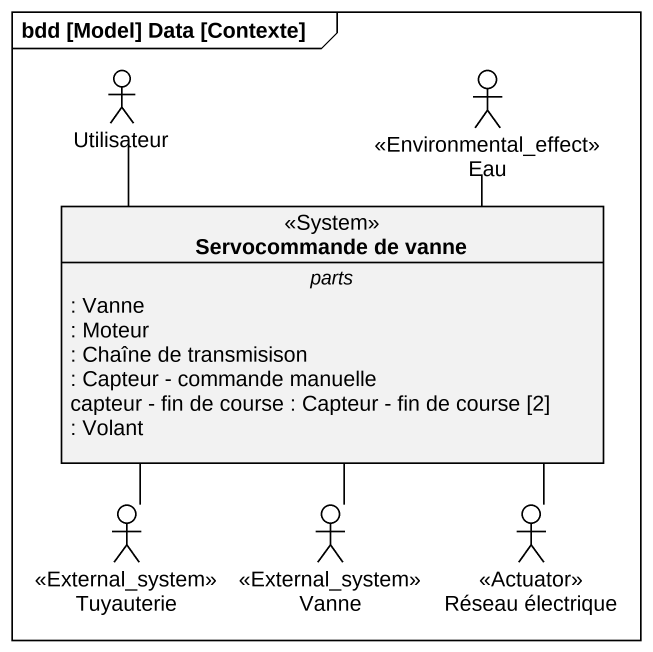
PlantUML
@startuml
mainframe bdd [Model] Data [Contexte]
allowmixing
hide circle
hide empty members
actor Utilisateur
actor Eau <<Environmental_effect>>
class "Servocommande de vanne" as Servocommande_de_vanne <<System>> {
  -- parts --
  : Vanne
  : Moteur
  : Chaîne de transmisison
  : Capteur - commande manuelle
  capteur - fin de course : Capteur - fin de course [2]
  : Volant
}
actor Tuyauterie <<External_system>>
actor Vanne <<External_system>>
actor "Réseau électrique" as Réseau_électrique <<Actuator>>
Utilisateur -- Servocommande_de_vanne
Eau -- Servocommande_de_vanne
Tuyauterie -up- Servocommande_de_vanne
Vanne -up- Servocommande_de_vanne
Réseau_électrique -up- Servocommande_de_vanne
@enduml
